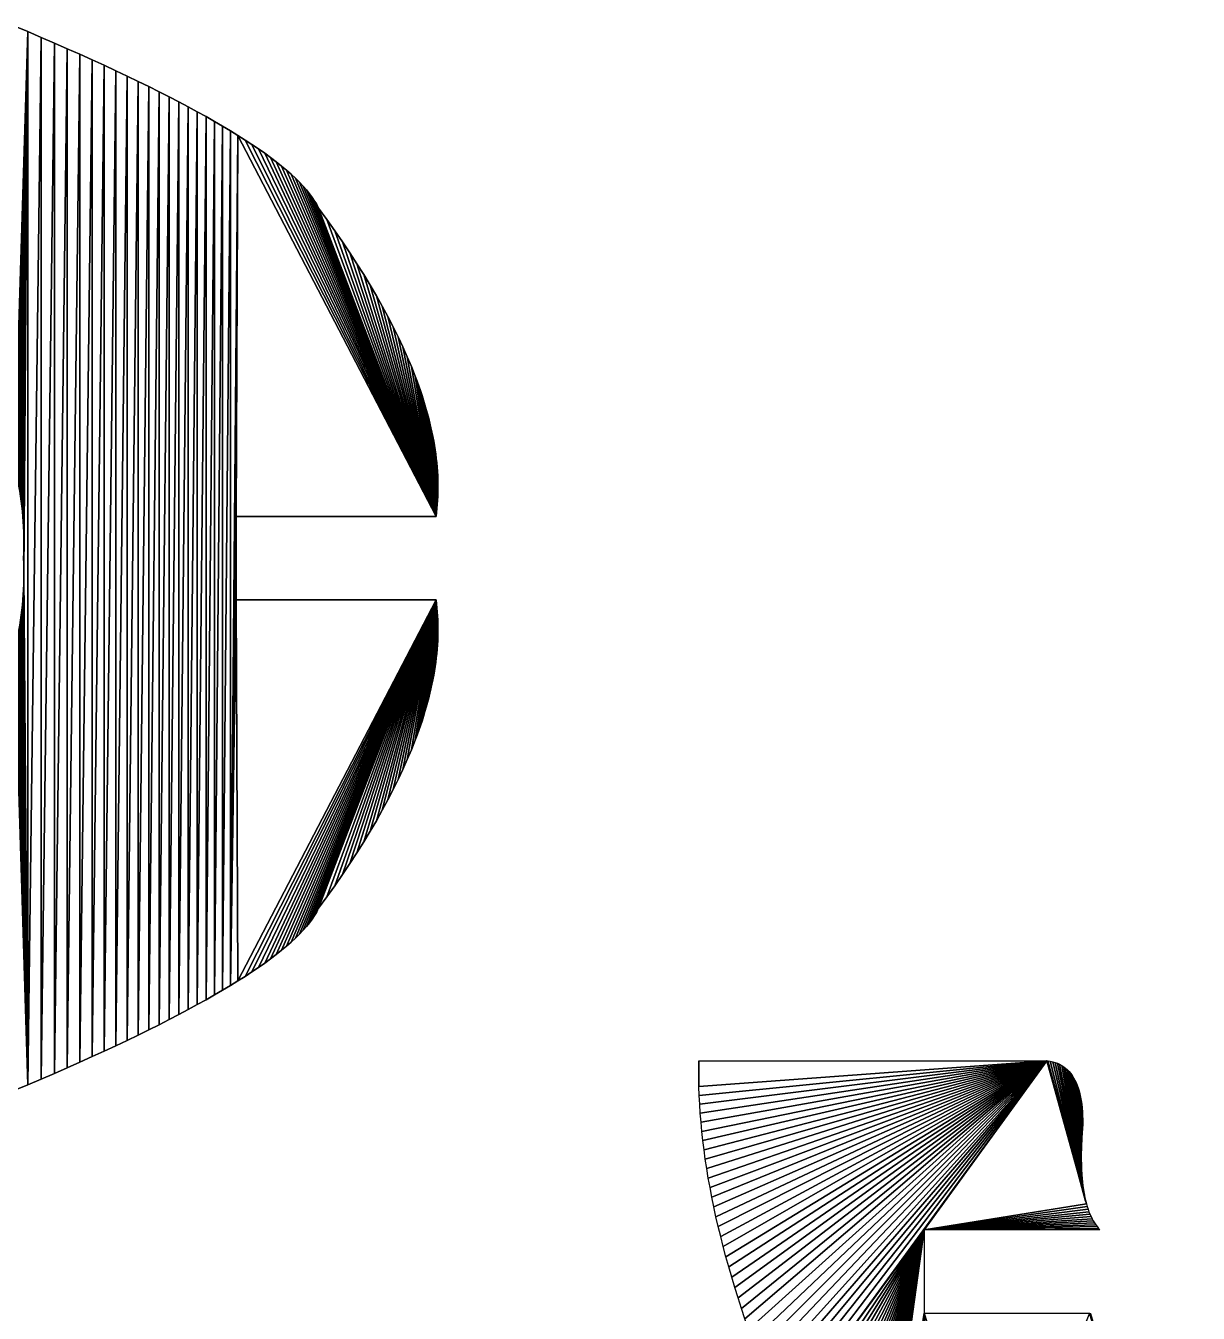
# Model space of a CAD drawing. Extents: x 10 to 917, y 10 to 841.
# Drawn here: x 662.7 to 752, y 721.5 to 819.6 of the extents above; entities that cross this region are included whole.
import ezdxf

# ---------------------------------------------------------------- set-up
doc = ezdxf.new("R2010")
doc.units = 0
doc.header["$MEASUREMENT"] = 0
doc.layers.get('0').update_dxf_attribs({"linetype": 'CONTINUOUS'})

msp = doc.modelspace()

# ---------------------------------------------------------------- linework, layer by layer
for p, q in [((662.867, 819.118), (661.812, 819.562)), ((663.897, 818.678), (662.867, 819.118)), ((664.903, 818.243), (663.897, 818.678)), ((665.885, 817.812), (664.903, 818.243)), ((666.843, 817.387), (665.885, 817.812)), ((667.776, 816.965), (666.843, 817.387)), ((668.686, 816.549), (667.776, 816.965)), ((669.571, 816.137), (668.686, 816.549)), ((670.432, 815.73), (669.571, 816.137)), ((671.268, 815.327), (670.432, 815.73)), ((672.081, 814.929), (671.268, 815.327)), ((672.869, 814.536), (672.081, 814.929)), ((673.633, 814.147), (672.869, 814.536)), ((674.373, 813.763), (673.633, 814.147)), ((675.089, 813.384), (674.373, 813.763)), ((675.78, 813.009), (675.089, 813.384)), ((676.447, 812.639), (675.78, 813.009)), ((677.09, 812.273), (676.447, 812.639)), ((677.709, 811.913), (677.09, 812.273)), ((678.304, 811.556), (677.709, 811.913)), ((678.874, 811.205), (678.304, 811.556)), ((679.42, 810.858), (678.874, 811.205)), ((679.942, 810.516), (679.42, 810.858)), ((680.44, 810.178), (679.942, 810.516)), ((680.914, 809.845), (680.44, 810.178)), ((681.363, 809.516), (680.914, 809.845)), ((681.788, 809.193), (681.363, 809.516)), ((682.189, 808.874), (681.788, 809.193)), ((682.566, 808.559), (682.189, 808.874)), ((682.919, 808.249), (682.566, 808.559)), ((683.247, 807.944), (682.919, 808.249)), ((683.551, 807.643), (683.247, 807.944)), ((683.831, 807.348), (683.551, 807.643)), ((684.087, 807.056), (683.831, 807.348)), ((684.319, 806.77), (684.087, 807.056)), ((684.526, 806.488), (684.319, 806.77)), ((684.709, 806.21), (684.526, 806.488)), ((684.792, 806.073), (684.709, 806.21)), ((684.868, 805.938), (684.792, 806.073)), ((684.938, 805.803), (684.868, 805.938)), ((685.003, 805.669), (684.938, 805.803)), ((685.633, 804.807), (685.003, 805.669)), ((686.241, 803.952), (685.633, 804.807)), ((686.825, 803.106), (686.241, 803.952)), ((687.388, 802.268), (686.825, 803.106)), ((687.928, 801.438), (687.388, 802.268)), ((688.445, 800.617), (687.928, 801.438)), ((688.939, 799.804), (688.445, 800.617)), ((689.411, 798.999), (688.939, 799.804)), ((689.86, 798.203), (689.411, 798.999)), ((690.287, 797.415), (689.86, 798.203)), ((690.691, 796.635), (690.287, 797.415)), ((691.072, 795.863), (690.691, 796.635)), ((691.431, 795.1), (691.072, 795.863)), ((691.767, 794.345), (691.431, 795.1)), ((692.081, 793.599), (691.767, 794.345)), ((692.372, 792.86), (692.081, 793.599)), ((692.509, 792.494), (692.372, 792.86)), ((692.64, 792.13), (692.509, 792.494)), ((692.766, 791.768), (692.64, 792.13)), ((692.886, 791.409), (692.766, 791.768)), ((693, 791.051), (692.886, 791.409)), ((693.109, 790.695), (693, 791.051)), ((693.212, 790.342), (693.109, 790.695)), ((693.309, 789.99), (693.212, 790.342)), ((693.401, 789.641), (693.309, 789.99)), ((693.487, 789.293), (693.401, 789.641)), ((693.568, 788.948), (693.487, 789.293)), ((693.642, 788.605), (693.568, 788.948)), ((693.712, 788.264), (693.642, 788.605)), ((693.775, 787.925), (693.712, 788.264)), ((693.833, 787.588), (693.775, 787.925)), ((693.885, 787.253), (693.833, 787.588)), ((693.932, 786.92), (693.885, 787.253)), ((693.972, 786.589), (693.932, 786.92)), ((694.008, 786.261), (693.972, 786.589)), ((694.037, 785.934), (694.008, 786.261)), ((694.061, 785.609), (694.037, 785.934)), ((694.079, 785.287), (694.061, 785.609)), ((694.092, 784.967), (694.079, 785.287)), ((694.099, 784.648), (694.092, 784.967)), ((694.1, 784.332), (694.099, 784.648)), ((694.07, 783.396), (694.086, 783.706)), ((694.086, 783.706), (694.096, 784.018)), ((694.096, 784.018), (694.1, 784.332)), ((693.989, 782.478), (694.022, 782.782)), ((694.022, 782.782), (694.049, 783.088)), ((694.049, 783.088), (694.07, 783.396)), ((678.739, 782.177), (693.951, 782.177)), ((678.739, 779.006), (678.739, 782.177)), ((693.951, 782.177), (693.989, 782.478)), ((678.739, 775.835), (678.739, 779.006)), ((693.951, 775.835), (678.739, 775.835)), ((693.989, 775.534), (693.951, 775.835)), ((694.022, 775.23), (693.989, 775.534)), ((694.049, 774.924), (694.022, 775.23)), ((694.07, 774.616), (694.049, 774.924)), ((694.086, 774.306), (694.07, 774.616)), ((694.096, 773.994), (694.086, 774.306)), ((694.1, 773.68), (694.096, 773.994)), ((694.079, 772.725), (694.092, 773.045)), ((694.092, 773.045), (694.099, 773.364)), ((694.099, 773.364), (694.1, 773.68)), ((694.008, 771.752), (694.037, 772.078)), ((694.037, 772.078), (694.061, 772.403)), ((694.061, 772.403), (694.079, 772.725)), ((693.885, 770.759), (693.932, 771.092)), ((693.932, 771.092), (693.972, 771.423)), ((693.972, 771.423), (694.008, 771.752)), ((693.712, 769.748), (693.775, 770.087)), ((693.775, 770.087), (693.833, 770.424)), ((693.833, 770.424), (693.885, 770.759)), ((693.487, 768.719), (693.568, 769.064)), ((693.568, 769.064), (693.642, 769.407)), ((693.642, 769.407), (693.712, 769.748)), ((693.212, 767.671), (693.309, 768.022)), ((693.309, 768.022), (693.401, 768.371)), ((693.401, 768.371), (693.487, 768.719)), ((692.886, 766.604), (693, 766.961)), ((693, 766.961), (693.109, 767.317)), ((693.109, 767.317), (693.212, 767.671)), ((692.64, 765.882), (692.766, 766.244)), ((692.766, 766.244), (692.886, 766.604)), ((692.081, 764.414), (692.372, 765.152)), ((692.372, 765.152), (692.509, 765.518)), ((692.509, 765.518), (692.64, 765.882)), ((691.767, 763.667), (692.081, 764.414)), ((691.431, 762.912), (691.767, 763.667)), ((690.691, 761.377), (691.072, 762.149)), ((691.072, 762.149), (691.431, 762.912)), ((690.287, 760.598), (690.691, 761.377)), ((689.86, 759.809), (690.287, 760.598)), ((689.411, 759.013), (689.86, 759.809)), ((688.445, 757.395), (688.939, 758.208)), ((688.939, 758.208), (689.411, 759.013)), ((687.928, 756.574), (688.445, 757.395)), ((687.388, 755.744), (687.928, 756.574)), ((686.825, 754.906), (687.388, 755.744)), ((686.241, 754.06), (686.825, 754.906)), ((685.003, 752.343), (685.633, 753.205)), ((685.633, 753.205), (686.241, 754.06)), ((684.868, 752.074), (684.938, 752.209)), ((684.938, 752.209), (685.003, 752.343)), ((684.087, 750.956), (684.319, 751.242)), ((684.319, 751.242), (684.526, 751.524)), ((684.526, 751.524), (684.709, 751.802)), ((684.709, 751.802), (684.792, 751.939)), ((684.792, 751.939), (684.868, 752.074)), ((683.247, 750.068), (683.551, 750.368)), ((683.551, 750.368), (683.831, 750.664)), ((683.831, 750.664), (684.087, 750.956)), ((682.189, 749.138), (682.566, 749.453)), ((682.566, 749.453), (682.919, 749.763)), ((682.919, 749.763), (683.247, 750.068)), ((680.914, 748.167), (681.363, 748.496)), ((681.363, 748.496), (681.788, 748.819)), ((681.788, 748.819), (682.189, 749.138)), ((679.42, 747.154), (679.942, 747.496)), ((679.942, 747.496), (680.44, 747.834)), ((680.44, 747.834), (680.914, 748.167)), ((677.709, 746.099), (678.304, 746.456)), ((678.304, 746.456), (678.874, 746.807)), ((678.874, 746.807), (679.42, 747.154)), ((675.78, 745.003), (676.447, 745.373)), ((676.447, 745.373), (677.09, 745.739)), ((677.09, 745.739), (677.709, 746.099)), ((674.373, 744.249), (675.089, 744.628)), ((675.089, 744.628), (675.78, 745.003)), ((672.081, 743.083), (672.869, 743.476)), ((672.869, 743.476), (673.633, 743.865)), ((673.633, 743.865), (674.373, 744.249)), ((670.432, 742.282), (671.268, 742.685)), ((671.268, 742.685), (672.081, 743.083)), ((667.776, 741.047), (668.686, 741.463)), ((668.686, 741.463), (669.571, 741.875)), ((669.571, 741.875), (670.432, 742.282)), ((665.885, 740.2), (666.843, 740.625)), ((666.843, 740.625), (667.776, 741.047)), ((713.952, 740.076), (713.96, 740.728)), ((713.96, 740.728), (740.449, 740.728)), ((740.449, 740.728), (740.519, 740.721)), ((740.519, 740.721), (740.716, 740.691)), ((740.716, 740.691), (740.905, 740.649)), ((740.905, 740.649), (741.087, 740.596)), ((741.087, 740.596), (741.261, 740.532)), ((741.261, 740.532), (741.428, 740.456)), ((741.428, 740.456), (741.587, 740.368)), ((663.897, 739.334), (664.903, 739.769)), ((664.903, 739.769), (665.885, 740.2)), ((713.954, 739.419), (713.952, 740.076)), ((741.587, 740.368), (741.739, 740.27)), ((741.739, 740.27), (741.883, 740.16)), ((741.883, 740.16), (742.019, 740.038)), ((742.019, 740.038), (742.148, 739.905)), ((742.148, 739.905), (742.27, 739.761)), ((742.27, 739.761), (742.383, 739.606)), ((742.383, 739.606), (742.49, 739.439)), ((742.49, 739.439), (742.588, 739.26)), ((661.812, 738.45), (662.867, 738.894)), ((662.867, 738.894), (663.897, 739.334)), ((713.967, 738.755), (713.954, 739.419)), ((713.991, 738.086), (713.967, 738.755)), ((742.588, 739.26), (742.679, 739.07)), ((742.679, 739.07), (742.763, 738.869)), ((742.763, 738.869), (742.839, 738.656)), ((742.839, 738.656), (742.907, 738.432)), ((714.025, 737.41), (713.991, 738.086)), ((742.907, 738.432), (742.968, 738.197)), ((742.968, 738.197), (743.021, 737.95)), ((743.021, 737.95), (743.067, 737.692)), ((743.067, 737.692), (743.105, 737.422)), ((714.07, 736.729), (714.025, 737.41)), ((714.125, 736.042), (714.07, 736.729)), ((743.105, 737.422), (743.136, 737.141)), ((743.136, 737.141), (743.159, 736.849)), ((743.159, 736.849), (743.174, 736.545)), ((743.174, 736.545), (743.182, 736.23)), ((714.191, 735.349), (714.125, 736.042)), ((743.176, 735.565), (743.124, 734.855)), ((743.183, 735.903), (743.176, 735.565)), ((743.182, 736.23), (743.183, 735.903)), ((714.268, 734.65), (714.191, 735.349)), ((714.356, 733.945), (714.268, 734.65)), ((743.124, 734.855), (743.09, 734.176)), ((714.454, 733.234), (714.356, 733.945)), ((743.09, 734.176), (743.075, 733.527)), ((714.563, 732.518), (714.454, 733.234)), ((743.075, 733.527), (743.077, 732.908)), ((743.077, 732.908), (743.085, 732.609)), ((743.085, 732.609), (743.097, 732.319)), ((714.682, 731.795), (714.563, 732.518)), ((714.812, 731.067), (714.682, 731.795)), ((743.097, 732.319), (743.113, 732.036)), ((743.113, 732.036), (743.135, 731.76)), ((743.135, 731.76), (743.16, 731.492)), ((714.953, 730.332), (714.812, 731.067)), ((743.16, 731.492), (743.19, 731.232)), ((743.19, 731.232), (743.225, 730.979)), ((743.225, 730.979), (743.264, 730.734)), ((743.264, 730.734), (743.307, 730.496)), ((715.104, 729.592), (714.953, 730.332)), ((743.307, 730.496), (743.355, 730.266)), ((743.355, 730.266), (743.408, 730.043)), ((743.408, 730.043), (743.465, 729.828)), ((743.465, 729.828), (743.526, 729.621)), ((743.526, 729.621), (743.592, 729.421)), ((715.266, 728.846), (715.104, 729.592)), ((715.439, 728.093), (715.266, 728.846)), ((743.592, 729.421), (743.662, 729.228)), ((743.662, 729.228), (743.737, 729.043)), ((743.737, 729.043), (743.816, 728.866)), ((743.816, 728.866), (743.899, 728.696)), ((743.899, 728.696), (743.988, 728.534)), ((715.623, 727.335), (715.439, 728.093)), ((744.495, 727.837), (731.101, 727.837)), ((731.101, 727.837), (731.101, 721.495)), ((743.988, 728.534), (744.08, 728.38)), ((744.08, 728.38), (744.177, 728.233)), ((744.177, 728.233), (744.279, 728.093)), ((744.279, 728.093), (744.385, 727.961)), ((744.385, 727.961), (744.495, 727.837)), ((715.817, 726.571), (715.623, 727.335)), ((716.021, 725.801), (715.817, 726.571)), ((716.237, 725.026), (716.021, 725.801)), ((716.463, 724.244), (716.237, 725.026)), ((716.699, 723.456), (716.463, 724.244)), ((716.947, 722.663), (716.699, 723.456)), ((717.205, 721.863), (716.947, 722.663)), ((717.473, 721.058), (717.205, 721.863)), ((731.101, 721.495), (743.704, 721.495))]:
    msp.add_line(p, q)

# ---------------------------------------------------------------- meshes
mesh = msp.add_polyface()
corners = [(662.561, 778.602), (662.571, 779.813), (662.571, 778.199), (662.574, 780.213), (662.574, 777.799), (661.812, 738.45), (661.55, 770.945), (661.661, 771.308), (661.765, 771.673), (661.863, 772.041), (662.867, 738.894), (661.955, 772.41), (662.041, 772.782), (662.12, 773.156), (662.192, 773.531), (662.259, 773.909), (662.319, 774.289), (662.372, 774.671), (662.42, 775.055), (662.461, 775.44), (662.496, 775.828), (662.524, 776.218), (662.546, 776.611), (662.562, 777.005), (662.571, 777.401), (662.867, 819.118), (663.897, 818.678), (663.897, 739.334), (664.903, 818.243), (664.903, 739.769), (665.885, 817.812), (665.885, 740.2), (666.843, 817.387), (666.843, 740.625), (667.776, 816.965), (667.776, 741.047), (668.686, 816.549), (668.686, 741.463), (669.571, 816.137), (669.571, 741.875), (670.432, 815.73), (670.432, 742.282), (671.268, 815.327), (671.268, 742.685), (672.081, 814.929), (672.081, 743.083), (672.869, 814.536), (672.869, 743.476), (673.633, 814.147), (673.633, 743.865), (674.373, 813.763), (674.373, 744.249), (675.089, 813.384), (675.089, 744.628), (675.78, 813.009), (675.78, 745.003), (676.447, 812.639), (676.447, 745.373), (677.09, 812.273), (677.09, 745.739), (677.709, 811.913), (677.709, 746.099), (678.304, 811.556), (678.304, 746.456), (678.739, 775.835), (678.874, 746.807), (678.739, 782.177), (693.951, 775.835), (679.42, 747.154), (679.942, 747.496), (680.44, 747.834), (680.914, 748.167), (681.363, 748.496), (681.788, 748.819), (682.189, 749.138), (682.566, 749.453), (682.919, 749.763), (683.247, 750.068), (683.551, 750.368)]
mesh.append_faces([[corners[k] for k in face] for face in [(0, 1, 2), (2, 3, 4), (5, 9, 10), (10, 26, 27), (27, 28, 29), (29, 30, 31), (31, 32, 33), (33, 34, 35), (35, 36, 37), (37, 38, 39), (39, 40, 41), (41, 42, 43), (43, 44, 45), (45, 46, 47), (47, 48, 49), (49, 50, 51), (51, 52, 53), (53, 54, 55), (55, 56, 57), (57, 58, 59), (59, 60, 61), (61, 62, 63), (63, 64, 65), (65, 67, 68), (68, 67, 69), (69, 67, 70), (70, 67, 71), (71, 67, 72), (72, 67, 73), (73, 67, 74), (74, 67, 75), (75, 67, 76), (76, 67, 77), (77, 67, 78)]], dxfattribs={"vtx0": -1, "vtx1": -1})
mesh.append_faces([[corners[k] for k in face] for face in [(10, 4, 25), (64, 63, 66)]], dxfattribs={"vtx0": -1, "vtx1": -1, "vtx2": -1})
mesh.append_faces([[corners[k] for k in face] for face in [(5, 6, 7), (5, 7, 8), (5, 8, 9), (10, 9, 11), (10, 11, 12), (10, 12, 13), (10, 13, 14), (10, 14, 15), (10, 15, 16), (10, 16, 17), (10, 17, 18), (10, 18, 19), (10, 19, 20), (10, 20, 21), (10, 21, 22), (10, 22, 23), (10, 23, 24), (10, 24, 4), (65, 64, 67)]], dxfattribs={"vtx0": -1, "vtx2": -1})
mesh = msp.add_polyface()
corners = [(661.661, 786.704), (661.812, 819.562), (661.765, 786.339), (661.863, 785.971), (662.867, 819.118), (661.955, 785.602), (662.041, 785.23), (662.12, 784.856), (662.192, 784.481), (662.259, 784.103), (662.319, 783.723), (662.372, 783.341), (662.42, 782.957), (662.461, 782.571), (662.496, 782.184), (662.524, 781.793), (662.546, 781.401), (662.562, 781.007), (662.571, 780.611), (662.574, 780.213), (662.574, 777.799), (662.561, 779.41), (662.561, 778.602), (662.545, 779.006), (662.571, 779.813), (662.571, 778.199), (662.867, 738.894), (663.897, 818.678), (663.897, 739.334), (664.903, 818.243), (664.903, 739.769), (665.885, 817.812), (665.885, 740.2), (666.843, 817.387), (666.843, 740.625), (667.776, 816.965), (667.776, 741.047), (668.686, 816.549), (668.686, 741.463), (669.571, 816.137), (669.571, 741.875), (670.432, 815.73), (670.432, 742.282), (671.268, 815.327), (671.268, 742.685), (672.081, 814.929), (672.081, 743.083), (672.869, 814.536), (672.869, 743.476), (673.633, 814.147), (673.633, 743.865), (674.373, 813.763), (674.373, 744.249), (675.089, 813.384), (675.089, 744.628), (675.78, 813.009), (675.78, 745.003), (676.447, 812.639), (676.447, 745.373), (677.09, 812.273), (677.09, 745.739), (677.709, 811.913), (677.709, 746.099), (678.304, 811.556), (678.304, 746.456), (678.874, 811.205), (678.739, 782.177), (693.951, 782.177), (679.42, 810.858), (679.942, 810.516), (680.44, 810.178), (680.914, 809.845), (681.363, 809.516), (681.788, 809.193), (682.189, 808.874), (682.566, 808.559), (682.919, 808.249), (683.247, 807.944), (683.551, 807.643), (678.739, 775.835), (678.739, 779.006)]
mesh.append_faces([[corners[k] for k in face] for face in [(21, 22, 23), (79, 66, 80)]], dxfattribs={"vtx0": -1})
mesh.append_faces([[corners[k] for k in face] for face in [(0, 1, 2), (2, 1, 3), (3, 4, 5), (5, 4, 6), (6, 4, 7), (7, 4, 8), (8, 4, 9), (9, 4, 10), (10, 4, 11), (11, 4, 12), (12, 4, 13), (13, 4, 14), (14, 4, 15), (15, 4, 16), (16, 4, 17), (17, 4, 18), (18, 4, 19), (66, 65, 67)]], dxfattribs={"vtx0": -1, "vtx1": -1})
mesh.append_faces([[corners[k] for k in face] for face in [(19, 4, 20), (64, 65, 66)]], dxfattribs={"vtx0": -1, "vtx1": -1, "vtx2": -1})
mesh.append_faces([[corners[k] for k in face] for face in [(3, 1, 4), (22, 21, 24), (25, 24, 19), (26, 4, 27), (28, 27, 29), (30, 29, 31), (32, 31, 33), (34, 33, 35), (36, 35, 37), (38, 37, 39), (40, 39, 41), (42, 41, 43), (44, 43, 45), (46, 45, 47), (48, 47, 49), (50, 49, 51), (52, 51, 53), (54, 53, 55), (56, 55, 57), (58, 57, 59), (60, 59, 61), (62, 61, 63), (64, 63, 65), (67, 65, 68), (67, 68, 69), (67, 69, 70), (67, 70, 71), (67, 71, 72), (67, 72, 73), (67, 73, 74), (67, 74, 75), (67, 75, 76), (67, 76, 77), (67, 77, 78)]], dxfattribs={"vtx0": -1, "vtx2": -1})
mesh = msp.add_polyface()
corners = [(693.951, 782.177), (683.551, 807.643), (683.831, 807.348), (684.087, 807.056), (684.319, 806.77), (684.526, 806.488), (684.709, 806.21), (684.792, 806.073), (684.868, 805.938), (684.938, 805.803), (685.003, 805.669), (685.633, 804.807), (686.241, 803.952), (686.825, 803.106), (687.388, 802.268), (687.928, 801.438), (688.445, 800.617), (688.939, 799.804), (689.411, 798.999), (689.86, 798.203), (690.287, 797.415), (690.691, 796.635), (691.072, 795.863), (691.431, 795.1), (691.767, 794.345), (692.081, 793.599), (692.372, 792.86), (692.509, 792.494), (692.64, 792.13), (692.766, 791.768), (692.886, 791.409), (693, 791.051), (693.109, 790.695), (693.212, 790.342), (693.309, 789.99), (693.401, 789.641), (693.487, 789.293), (693.568, 788.948), (693.642, 788.605), (693.712, 788.264), (693.775, 787.925), (693.833, 787.588), (693.885, 787.253), (693.932, 786.92), (693.972, 786.589), (693.989, 782.478), (694.008, 786.261), (694.022, 782.782), (694.037, 785.934), (694.049, 783.088), (694.061, 785.609), (694.07, 783.396), (694.079, 785.287), (694.086, 783.706), (694.092, 784.967), (694.096, 784.018), (694.099, 784.648), (694.1, 784.332)]
mesh.append_faces([[corners[k] for k in face] for face in [(55, 56, 57)]], dxfattribs={"vtx0": -1})
mesh.append_faces([[corners[k] for k in face] for face in [(0, 44, 45), (45, 46, 47), (47, 48, 49), (49, 50, 51), (51, 52, 53), (53, 54, 55)]], dxfattribs={"vtx0": -1, "vtx1": -1})
mesh.append_faces([[corners[k] for k in face] for face in [(0, 1, 2), (0, 2, 3), (0, 3, 4), (0, 4, 5), (0, 5, 6), (0, 6, 7), (0, 7, 8), (0, 8, 9), (0, 9, 10), (0, 10, 11), (0, 11, 12), (0, 12, 13), (0, 13, 14), (0, 14, 15), (0, 15, 16), (0, 16, 17), (0, 17, 18), (0, 18, 19), (0, 19, 20), (0, 20, 21), (0, 21, 22), (0, 22, 23), (0, 23, 24), (0, 24, 25), (0, 25, 26), (0, 26, 27), (0, 27, 28), (0, 28, 29), (0, 29, 30), (0, 30, 31), (0, 31, 32), (0, 32, 33), (0, 33, 34), (0, 34, 35), (0, 35, 36), (0, 36, 37), (0, 37, 38), (0, 38, 39), (0, 39, 40), (0, 40, 41), (0, 41, 42), (0, 42, 43), (0, 43, 44), (45, 44, 46), (47, 46, 48), (49, 48, 50), (51, 50, 52), (53, 52, 54), (55, 54, 56)]], dxfattribs={"vtx0": -1, "vtx2": -1})
mesh = msp.add_polyface()
corners = [(683.551, 750.368), (693.951, 775.835), (683.831, 750.664), (684.087, 750.956), (684.319, 751.242), (684.526, 751.524), (684.709, 751.802), (684.792, 751.939), (684.868, 752.074), (684.938, 752.209), (685.003, 752.343), (685.633, 753.205), (686.241, 754.06), (686.825, 754.906), (687.388, 755.744), (687.928, 756.574), (688.445, 757.395), (688.939, 758.208), (689.411, 759.013), (689.86, 759.809), (690.287, 760.598), (690.691, 761.377), (691.072, 762.149), (691.431, 762.912), (691.767, 763.667), (692.081, 764.414), (692.372, 765.152), (692.509, 765.518), (692.64, 765.882), (692.766, 766.244), (692.886, 766.604), (693, 766.961), (693.109, 767.317), (693.212, 767.671), (693.309, 768.022), (693.401, 768.371), (693.487, 768.719), (693.568, 769.064), (693.642, 769.407), (693.712, 769.748), (693.775, 770.087), (693.833, 770.424), (693.885, 770.759), (693.932, 771.092), (693.972, 771.423), (693.989, 775.534), (694.008, 771.752), (694.022, 775.23), (694.037, 772.078), (694.049, 774.924), (694.061, 772.403), (694.07, 774.616), (694.079, 772.725), (694.086, 774.306), (694.092, 773.045), (694.096, 773.994), (694.099, 773.364), (694.1, 773.68)]
mesh.append_faces([[corners[k] for k in face] for face in [(56, 55, 57)]], dxfattribs={"vtx0": -1})
mesh.append_faces([[corners[k] for k in face] for face in [(0, 1, 2), (2, 1, 3), (3, 1, 4), (4, 1, 5), (5, 1, 6), (6, 1, 7), (7, 1, 8), (8, 1, 9), (9, 1, 10), (10, 1, 11), (11, 1, 12), (12, 1, 13), (13, 1, 14), (14, 1, 15), (15, 1, 16), (16, 1, 17), (17, 1, 18), (18, 1, 19), (19, 1, 20), (20, 1, 21), (21, 1, 22), (22, 1, 23), (23, 1, 24), (24, 1, 25), (25, 1, 26), (26, 1, 27), (27, 1, 28), (28, 1, 29), (29, 1, 30), (30, 1, 31), (31, 1, 32), (32, 1, 33), (33, 1, 34), (34, 1, 35), (35, 1, 36), (36, 1, 37), (37, 1, 38), (38, 1, 39), (39, 1, 40), (40, 1, 41), (41, 1, 42), (42, 1, 43), (43, 1, 44), (44, 45, 46), (46, 47, 48), (48, 49, 50), (50, 51, 52), (52, 53, 54), (54, 55, 56)]], dxfattribs={"vtx0": -1, "vtx1": -1})
mesh.append_faces([[corners[k] for k in face] for face in [(44, 1, 45), (46, 45, 47), (48, 47, 49), (50, 49, 51), (52, 51, 53), (54, 53, 55)]], dxfattribs={"vtx0": -1, "vtx2": -1})
mesh = msp.add_polyface()
corners = [(713.96, 740.728), (713.954, 739.419), (713.952, 740.076), (713.967, 738.755), (740.449, 740.728), (713.991, 738.086), (714.025, 737.41), (714.07, 736.729), (714.125, 736.042), (714.191, 735.349), (714.268, 734.65), (714.356, 733.945), (714.454, 733.234), (714.563, 732.518), (714.682, 731.795), (714.812, 731.067), (714.953, 730.332), (715.104, 729.592), (715.266, 728.846), (715.439, 728.093), (715.623, 727.335), (715.817, 726.571), (716.021, 725.801), (716.237, 725.026), (716.463, 724.244), (716.699, 723.456), (716.947, 722.663), (731.101, 727.837), (743.465, 729.828), (743.526, 729.621), (743.592, 729.421), (743.662, 729.228), (743.737, 729.043), (740.519, 740.721), (743.408, 730.043), (740.716, 740.691), (740.905, 740.649), (743.355, 730.266), (741.087, 740.596), (743.307, 730.496), (741.261, 740.532), (741.428, 740.456), (743.264, 730.734), (741.587, 740.368)]
mesh.append_faces([[corners[k] for k in face] for face in [(0, 1, 2)]], dxfattribs={"vtx0": -1})
mesh.append_faces([[corners[k] for k in face] for face in [(1, 0, 3), (3, 4, 5), (5, 4, 6), (6, 4, 7), (7, 4, 8), (8, 4, 9), (9, 4, 10), (10, 4, 11), (11, 4, 12), (12, 4, 13), (13, 4, 14), (14, 4, 15), (15, 4, 16), (16, 4, 17), (17, 4, 18), (18, 4, 19), (19, 4, 20), (20, 4, 21), (21, 4, 22), (22, 4, 23), (23, 4, 24), (24, 4, 25), (25, 4, 26)]], dxfattribs={"vtx0": -1, "vtx1": -1})
mesh.append_faces([[corners[k] for k in face] for face in [(27, 4, 28)]], dxfattribs={"vtx0": -1, "vtx1": -1, "vtx2": -1})
mesh.append_faces([[corners[k] for k in face] for face in [(3, 0, 4), (27, 28, 29), (27, 29, 30), (27, 30, 31), (27, 31, 32), (28, 4, 33), (34, 33, 35), (34, 35, 36), (37, 36, 38), (39, 38, 40), (39, 40, 41), (42, 41, 43)]], dxfattribs={"vtx0": -1, "vtx2": -1})
mesh = msp.add_polyface()
corners = [(716.947, 722.663), (740.449, 740.728), (717.205, 721.863), (717.473, 721.058), (717.753, 720.247), (718.042, 719.429), (718.343, 718.606), (718.654, 717.777), (718.976, 716.942), (719.253, 716.214), (719.521, 715.46), (719.783, 714.679), (720.036, 713.872), (720.282, 713.038), (731.101, 727.837), (720.521, 712.178), (720.752, 711.291), (720.975, 710.378), (721.191, 709.439), (721.4, 708.473), (721.6, 707.481), (721.794, 706.462), (721.979, 705.417), (722.157, 704.346), (722.328, 703.248), (722.491, 702.123), (722.646, 700.973), (722.794, 699.795), (722.935, 698.592), (724.092, 677.166), (731.101, 721.495), (743.737, 729.043), (743.816, 728.866), (743.899, 728.696), (743.988, 728.534), (744.08, 728.38), (744.177, 728.233), (744.279, 728.093), (744.385, 727.961), (744.495, 727.837), (743.704, 721.495), (736.667, 704.032)]
mesh.append_faces([[corners[k] for k in face] for face in [(14, 38, 39)]], dxfattribs={"vtx0": -1})
mesh.append_faces([[corners[k] for k in face] for face in [(0, 1, 2), (2, 1, 3), (3, 1, 4), (4, 1, 5), (5, 1, 6), (6, 1, 7), (7, 1, 8), (8, 1, 9), (9, 1, 10), (10, 1, 11), (11, 1, 12), (12, 1, 13), (13, 14, 15), (15, 14, 16), (16, 14, 17), (17, 14, 18), (18, 14, 19), (19, 14, 20), (20, 14, 21), (21, 14, 22), (22, 14, 23), (23, 14, 24), (24, 14, 25), (25, 14, 26), (26, 14, 27), (27, 14, 28), (40, 41, 30)]], dxfattribs={"vtx0": -1, "vtx1": -1})
mesh.append_faces([[corners[k] for k in face] for face in [(13, 1, 14)]], dxfattribs={"vtx0": -1, "vtx1": -1, "vtx2": -1})
mesh.append_faces([[corners[k] for k in face] for face in [(29, 14, 30), (14, 31, 32), (14, 32, 33), (14, 33, 34), (14, 34, 35), (14, 35, 36), (14, 36, 37), (14, 37, 38)]], dxfattribs={"vtx0": -1, "vtx2": -1})
mesh = msp.add_polyface()
corners = [(743.105, 737.422), (743.075, 733.527), (743.067, 737.692), (743.09, 734.176), (743.124, 734.855), (743.136, 737.141), (743.176, 735.565), (743.159, 736.849), (743.174, 736.545), (743.182, 736.23), (743.183, 735.903), (743.465, 729.828), (740.519, 740.721), (743.408, 730.043), (740.905, 740.649), (743.355, 730.266), (741.087, 740.596), (743.307, 730.496), (741.428, 740.456), (743.264, 730.734), (741.587, 740.368), (741.739, 740.27), (743.225, 730.979), (741.883, 740.16), (743.19, 731.232), (742.019, 740.038), (742.148, 739.905), (743.16, 731.492), (742.27, 739.761), (742.383, 739.606), (743.135, 731.76), (742.49, 739.439), (743.113, 732.036), (742.588, 739.26), (742.679, 739.07), (743.097, 732.319), (742.763, 738.869), (743.085, 732.609), (742.839, 738.656), (742.907, 738.432), (743.077, 732.908), (742.968, 738.197), (743.021, 737.95), (748.895, 704.032), (743.704, 721.495), (743.785, 721.488)]
mesh.append_faces([[corners[k] for k in face] for face in [(6, 9, 10)]], dxfattribs={"vtx0": -1})
mesh.append_faces([[corners[k] for k in face] for face in [(0, 1, 2), (1, 0, 3), (3, 0, 4), (4, 5, 6), (11, 12, 13), (13, 14, 15), (15, 16, 17), (17, 18, 19), (19, 21, 22), (22, 23, 24), (24, 26, 27), (27, 29, 30), (30, 31, 32), (32, 34, 35), (35, 36, 37), (37, 39, 40), (40, 42, 1)]], dxfattribs={"vtx0": -1, "vtx1": -1})
mesh.append_faces([[corners[k] for k in face] for face in [(4, 0, 5), (6, 5, 7), (6, 7, 8), (6, 8, 9), (19, 20, 21), (22, 21, 23), (24, 23, 25), (24, 25, 26), (27, 26, 28), (27, 28, 29), (30, 29, 31), (32, 31, 33), (32, 33, 34), (35, 34, 36), (37, 36, 38), (37, 38, 39), (40, 39, 41), (40, 41, 42), (1, 42, 2), (43, 44, 45)]], dxfattribs={"vtx0": -1, "vtx2": -1})
mesh = msp.add_polyface()
corners = [(722.935, 698.592), (731.101, 727.837), (723.067, 697.362), (723.192, 696.105), (723.31, 694.822), (723.42, 693.513), (748.895, 704.032), (749.035, 712.535), (749.093, 704.02), (749.228, 711.938), (749.279, 704.024), (749.423, 711.321), (749.453, 704.043), (749.588, 710.854), (749.616, 704.078), (749.741, 710.402), (749.693, 704.101), (749.767, 704.128), (749.882, 709.966), (749.838, 704.159), (749.906, 704.194), (750.012, 709.545), (749.971, 704.232), (750.034, 704.275), (750.13, 709.139), (750.093, 704.321), (750.149, 704.371), (750.236, 708.749), (750.203, 704.425), (750.254, 704.483), (750.33, 708.375), (750.301, 704.545), (750.346, 704.611), (750.413, 708.016), (750.427, 704.753), (750.484, 707.672), (750.496, 704.912), (750.544, 707.344), (750.553, 705.085), (750.592, 707.031), (750.599, 705.274), (750.628, 706.734), (750.633, 705.479), (750.652, 706.452), (750.655, 705.699), (750.665, 706.186), (750.666, 705.935)]
mesh.append_faces([[corners[k] for k in face] for face in [(44, 45, 46)]], dxfattribs={"vtx0": -1})
mesh.append_faces([[corners[k] for k in face] for face in [(0, 1, 2), (2, 1, 3), (3, 1, 4), (4, 1, 5), (6, 7, 8), (8, 9, 10), (10, 11, 12), (12, 13, 14), (14, 15, 16), (16, 15, 17), (17, 18, 19), (19, 18, 20), (20, 21, 22), (22, 21, 23), (23, 24, 25), (25, 24, 26), (26, 27, 28), (28, 27, 29), (29, 30, 31), (31, 30, 32), (32, 33, 34), (34, 35, 36), (36, 37, 38), (38, 39, 40), (40, 41, 42), (42, 43, 44)]], dxfattribs={"vtx0": -1, "vtx1": -1})
mesh.append_faces([[corners[k] for k in face] for face in [(20, 18, 21), (23, 21, 24), (26, 24, 27), (29, 27, 30), (32, 30, 33), (34, 33, 35), (36, 35, 37), (38, 37, 39), (40, 39, 41), (42, 41, 43), (44, 43, 45)]], dxfattribs={"vtx0": -1, "vtx2": -1})
mesh = msp.add_polyface()
corners = [(723.42, 693.513), (731.101, 727.837), (723.523, 692.177), (723.617, 690.815), (723.705, 689.426), (723.785, 688.011), (723.857, 686.57), (723.921, 685.102), (723.979, 683.608), (724.028, 682.087), (724.07, 680.54), (724.083, 679.489), (724.091, 678.364), (724.092, 677.166), (736.667, 697.691), (736.667, 633.592), (736.667, 627.25), (737.896, 681.201), (751.887, 697.691), (737.896, 674.859), (751.887, 681.2), (751.711, 674.859), (737.931, 657.396), (751.711, 657.396), (737.931, 651.055), (751.918, 642.012), (751.887, 651.055), (751.92, 650.004), (751.944, 642.769), (751.946, 648.986), (751.964, 643.56), (751.965, 648), (751.977, 644.383), (751.978, 647.047), (723.544, 654.92), (723.696, 659.15), (723.823, 663.085), (723.926, 666.728), (724.004, 670.077), (724.034, 671.642), (724.058, 673.133), (724.075, 674.551), (724.086, 675.895), (731.101, 721.495), (736.667, 704.032)]
mesh.append_faces([[corners[k] for k in face] for face in [(17, 18, 20), (22, 21, 23)]], dxfattribs={"vtx0": -1})
mesh.append_faces([[corners[k] for k in face] for face in [(0, 1, 2), (2, 1, 3), (3, 1, 4), (4, 1, 5), (5, 1, 6), (6, 1, 7), (7, 1, 8), (8, 1, 9), (9, 1, 10), (10, 1, 11), (11, 1, 12), (12, 1, 13), (21, 22, 19), (24, 19, 22)]], dxfattribs={"vtx0": -1, "vtx1": -1})
mesh.append_faces([[corners[k] for k in face] for face in [(15, 14, 17), (24, 15, 19), (16, 13, 43), (16, 43, 44)]], dxfattribs={"vtx0": -1, "vtx1": -1, "vtx2": -1})
mesh.append_faces([[corners[k] for k in face] for face in [(14, 15, 16), (17, 14, 18), (15, 17, 19), (25, 26, 27), (28, 27, 29), (30, 29, 31), (32, 31, 33), (16, 34, 35), (16, 35, 36), (16, 36, 37), (16, 37, 38), (16, 38, 39), (16, 39, 40), (16, 40, 41), (16, 41, 42), (16, 42, 13), (16, 44, 14)]], dxfattribs={"vtx0": -1, "vtx2": -1})

doc.saveas('drawing.dxf')
